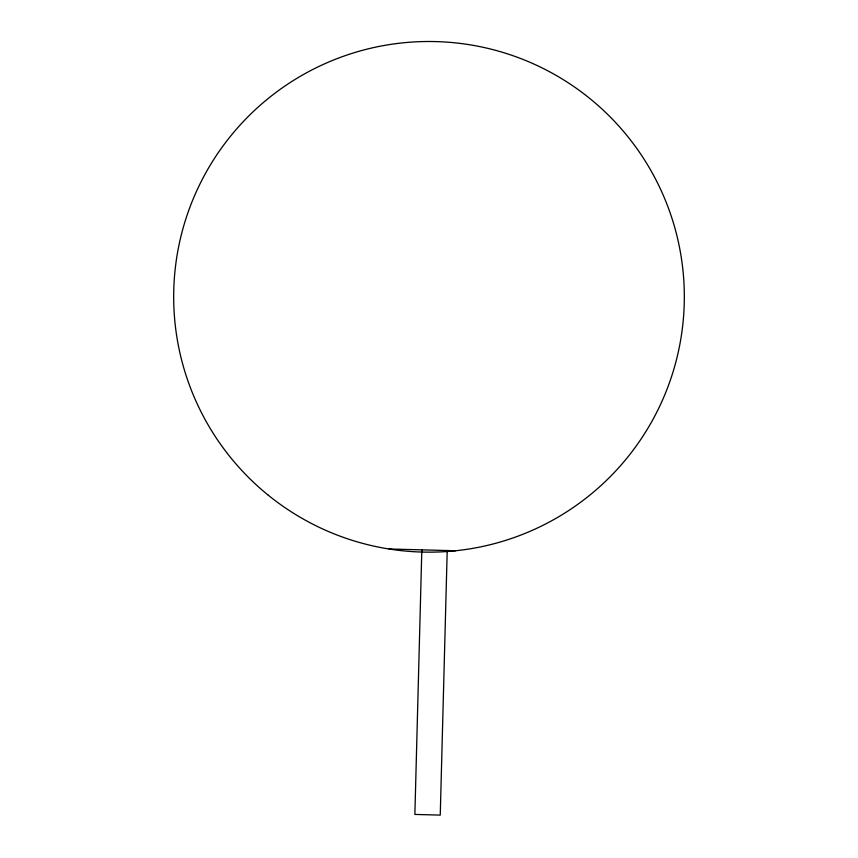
<?xml version="1.0" encoding="UTF-8"?>
<svg xmlns="http://www.w3.org/2000/svg" width="858" height="858" viewBox="0 0 858 858"><rect width="100%" height="100%" fill="white"/><g stroke="black" fill="none" stroke-linecap="round" stroke-linejoin="round"><path stroke-width="1.29" d="M421.825 549.86L414.875 814.435L440.251 815.1L447.211 550.525M389.028 548.991L455.662 550.75M268.297 495.227A255.319 255.319 0 0 0 681.177 336.797A255.319 255.319 0 0 0 337.526 58.451A255.319 255.319 0 0 0 268.297 495.227"/></g></svg>
